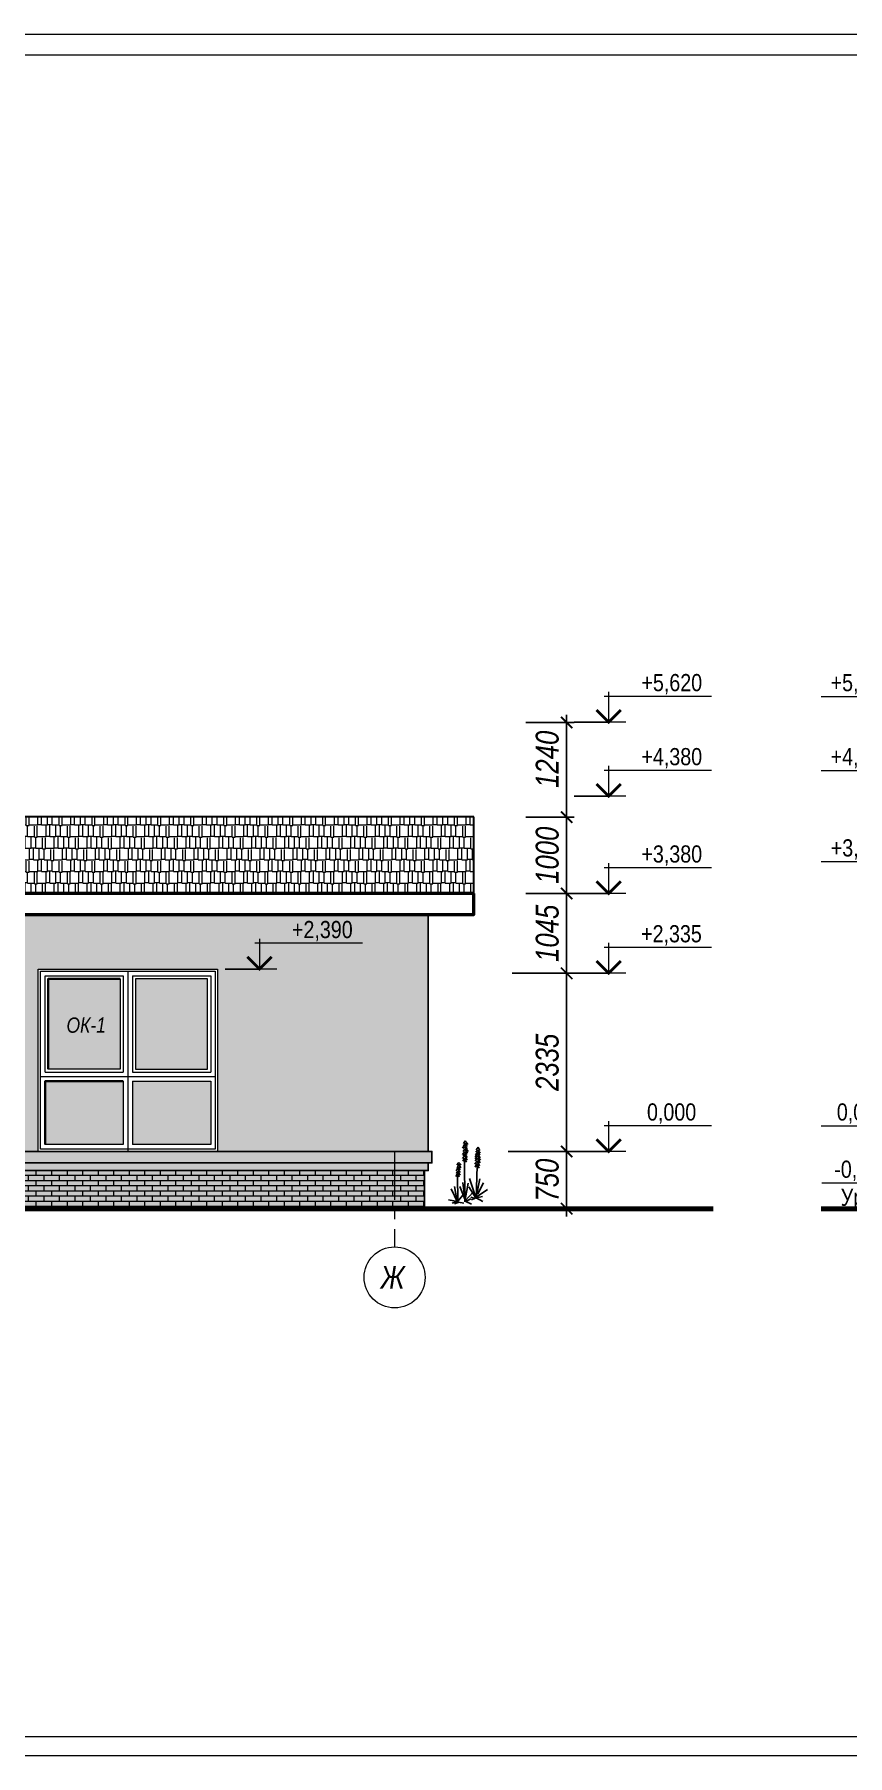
# Model space of a CAD drawing. Header units: millimetres. Extents: x 1582001 to 3303937, y 226471 to 491235.
# Drawn here: x 1739094 to 1749751, y 416212 to 438760 of the extents above; entities that cross this region are included whole.
import ezdxf
from ezdxf.enums import TextEntityAlignment as Align

# ---------------------------------------------------------------- set-up
doc = ezdxf.new("R2010")
doc.units = ezdxf.units.MM
doc.linetypes.add('CENTER', pattern=[50.8, 31.75, -6.35, 6.35, -6.35])
doc.layers.get('Defpoints').update_dxf_attribs({"color": 255, "lineweight": 30})
for name, color, linetype, lineweight in [('Интерьер - Лестница_Ном_пера__1', 7, 'Continuous', 13), ('Интерьер- Перегородка_Ном_пера__1', 7, 'Continuous', 13), ('Конструктивный - Несущий_Ном_пера__1', 7, 'Continuous', 13), ('Кровля', 232, 'Continuous', 25), ('Маркировка', 253, 'Continuous', 18), ('Оси', 251, 'CENTER', 9), ('Отметки', 123, 'Continuous', 18), ('Размеры', 7, 'Continuous', 18), ('Штриховки', 251, 'Continuous', 20)]:
    doc.layers.add(name, color=color, linetype=linetype, lineweight=lineweight)
doc.styles.add('-АР-', font='ARIALN.TTF', dxfattribs={"width": 0.98, "height": 300})
doc.styles.add('GOST 2.304', font='ARIALNI.TTF', dxfattribs={"width": 0.98, "height": 300})
doc.styles.add('style', font='ARIALNI.TTF', dxfattribs={"width": 0.98, "height": 300})
doc.styles.add('стиль1', font='ARIALNI.TTF', dxfattribs={"width": 0.98, "height": 300})
doc.dimstyles.new('М100', dxfattribs={"dimtxt": 600, "dimasz": 150, "dimexe": 100, "dimexo": 200, "dimgap": 100, "dimtad": 1, "dimdec": 0, "dimtxsty": 'style', "dimblk": 'ARCHTICK', "dimcen": 150, "dimdle": 100, "dimclrt": 256, "dimadec": 0, "dimazin": 0, "dimtfac": 1, "dimtdec": 0, "dimtmove": 1, "dimatfit": 3, "dimldrblk": 'NONE', "dimfxl": 0, "dimarcsym": 0})

# ---------------------------------------------------------------- blocks, each defined once
blk = doc.blocks.new('_ArchTick')
at = {"color": 0, "linetype": 'ByBlock', "const_width": 0.15}
blk.add_lwpolyline([(-0.5, -0.5), (0.5, 0.5)], dxfattribs=at)
blk = doc.blocks.new('*D2154')
at = {"layer": 'Defpoints', "color": 0, "lineweight": -3, "transparency": 16777216}
for p in [(1745154, 426461), (1746069, 426461), (1745104, 424126)]:
    blk.add_point(p, dxfattribs=at)
at = {"layer": 'Размеры', "color": 0, "lineweight": -2, "transparency": 16777216}
for p, q in [((1745354, 426461), (1746169, 426461)), ((1746069, 424026), (1746069, 426561)), ((1745304, 424126), (1746169, 424126))]:
    blk.add_line(p, q, dxfattribs=at)
at = {"layer": 'Размеры', "color": 0, "lineweight": -2, "transparency": 16777216, "xscale": 150, "yscale": 150, "zscale": 150}
for p, rotation in [((1746069, 426461), 90), ((1746069, 424126), 270)]:
    blk.add_blockref('_ArchTick', p, dxfattribs=dict(at, rotation=rotation))
at = {"layer": 'Размеры', "transparency": 16777216, "insert": (1745816, 425294), "char_height": 300, "attachment_point": 5, "rotation": 90, "style": 'style'}
blk.add_mtext('2335', dxfattribs=at)
blk = doc.blocks.new('_None')
blk = doc.blocks.new('*D2155')
at = {"layer": 'Defpoints', "color": 0, "lineweight": -3, "transparency": 16777216}
for p in [(1745104, 424126), (1745104, 423376), (1746069, 423376)]:
    blk.add_point(p, dxfattribs=at)
at = {"layer": 'Размеры', "color": 0, "lineweight": -2, "transparency": 16777216}
for p, q in [((1746069, 424226), (1746069, 423276)), ((1745304, 424126), (1746169, 424126)), ((1745304, 423376), (1746169, 423376))]:
    blk.add_line(p, q, dxfattribs=at)
at = {"layer": 'Размеры', "color": 0, "lineweight": -2, "transparency": 16777216, "xscale": 150, "yscale": 150, "zscale": 150}
for p, rotation in [((1746069, 424126), 90), ((1746069, 423376), 270)]:
    blk.add_blockref('_ArchTick', p, dxfattribs=dict(at, rotation=rotation))
at = {"layer": 'Размеры', "transparency": 16777216, "insert": (1745816, 423751), "char_height": 300, "attachment_point": 5, "rotation": 90, "style": 'style'}
blk.add_mtext('750', dxfattribs=at)
blk = doc.blocks.new('*U5')
at = {"color": 0, "linetype": 'Continuous', "lineweight": -2}
for p, q in [((24, 4.5), (5.2, 4.5)), ((6, 5.3), (6, 0)), ((9, 0), (0, 0)), ((0, 0), (6, 0))]:
    blk.add_line(p, q, dxfattribs=at)
at = {"color": 0, "linetype": 'Continuous', "lineweight": -2, "const_width": 0.5}
blk.add_lwpolyline([(3.88, 2.12), (6, 0), (8.12, 2.12)], dxfattribs=at)
at = {"color": 0, "linetype": 'Continuous', "lineweight": -2, "style": '-АР-', "flags": 8}
blk.add_attdef('OTMETKA', text='', height=3, dxfattribs=at).set_placement((17.03, 4.5), align=Align.BOTTOM_CENTER)
blk.add_attdef('FLOOR', text='', height=3, dxfattribs=at).set_placement((17, 3.5), align=Align.TOP_CENTER)
blk = doc.blocks.new('*U29')
at = {"color": 0, "linetype": 'Continuous', "lineweight": -2}
for p, q in [((24, 4.5), (5.2, 4.5)), ((6, 5.3), (6, 0)), ((9, 0), (0, 0)), ((0, 0), (6, 0))]:
    blk.add_line(p, q, dxfattribs=at)
at = {"color": 0, "linetype": 'Continuous', "lineweight": -2, "const_width": 0.5}
blk.add_lwpolyline([(3.88, 2.12), (6, 0), (8.12, 2.12)], dxfattribs=at)
at = {"color": 0, "linetype": 'Continuous', "lineweight": -2, "style": '-АР-', "flags": 8}
blk.add_attdef('OTMETKA', text='', height=3, dxfattribs=at).set_placement((17.03, 4.5), align=Align.BOTTOM_CENTER)
blk.add_attdef('FLOOR', text='', height=3, dxfattribs=at).set_placement((17, 3.5), align=Align.TOP_CENTER)
blk = doc.blocks.new('*D2160')
at = {"layer": 'Defpoints', "color": 0, "lineweight": -3, "transparency": 16777216}
for p in [(1745335, 427506), (1746069, 427506), (1745335, 426461)]:
    blk.add_point(p, dxfattribs=at)
at = {"layer": 'Размеры', "color": 0, "lineweight": -2, "transparency": 16777216}
for p, q in [((1746069, 426361), (1746069, 427606)), ((1745535, 427506), (1746169, 427506)), ((1745535, 426461), (1746169, 426461))]:
    blk.add_line(p, q, dxfattribs=at)
at = {"layer": 'Размеры', "color": 0, "lineweight": -2, "transparency": 16777216, "xscale": 150, "yscale": 150, "zscale": 150}
for p, rotation in [((1746069, 427506), 90), ((1746069, 426461), 270)]:
    blk.add_blockref('_ArchTick', p, dxfattribs=dict(at, rotation=rotation))
at = {"layer": 'Размеры', "transparency": 16777216, "insert": (1745816, 426984), "char_height": 300, "attachment_point": 5, "rotation": 90, "style": 'style'}
blk.add_mtext('1045', dxfattribs=at)
blk = doc.blocks.new('*D2161')
at = {"layer": 'Defpoints', "color": 0, "lineweight": -3, "transparency": 16777216}
for p in [(1745335, 428506), (1746069, 428506), (1745335, 427506)]:
    blk.add_point(p, dxfattribs=at)
at = {"layer": 'Размеры', "color": 0, "lineweight": -2, "transparency": 16777216}
for p, q in [((1745535, 428506), (1746169, 428506)), ((1746069, 427406), (1746069, 428606)), ((1745535, 427506), (1746169, 427506))]:
    blk.add_line(p, q, dxfattribs=at)
at = {"layer": 'Размеры', "color": 0, "lineweight": -2, "transparency": 16777216, "xscale": 150, "yscale": 150, "zscale": 150}
for p, rotation in [((1746069, 428506), 90), ((1746069, 427506), 270)]:
    blk.add_blockref('_ArchTick', p, dxfattribs=dict(at, rotation=rotation))
at = {"layer": 'Размеры', "transparency": 16777216, "insert": (1745816, 428007), "char_height": 300, "attachment_point": 5, "rotation": 90, "style": 'style'}
blk.add_mtext('1000', dxfattribs=at)
blk = doc.blocks.new('*D2162')
at = {"layer": 'Defpoints', "color": 0, "lineweight": -3, "transparency": 16777216}
for p in [(1745335, 429746), (1746069, 429746), (1745335, 428506)]:
    blk.add_point(p, dxfattribs=at)
at = {"layer": 'Размеры', "color": 0, "lineweight": -2, "transparency": 16777216}
for p, q in [((1746069, 428406), (1746069, 429846)), ((1745535, 429746), (1746169, 429746)), ((1745535, 428506), (1746169, 428506))]:
    blk.add_line(p, q, dxfattribs=at)
at = {"layer": 'Размеры', "color": 0, "lineweight": -2, "transparency": 16777216, "xscale": 150, "yscale": 150, "zscale": 150}
for p, rotation in [((1746069, 429746), 90), ((1746069, 428506), 270)]:
    blk.add_blockref('_ArchTick', p, dxfattribs=dict(at, rotation=rotation))
at = {"layer": 'Размеры', "transparency": 16777216, "insert": (1745816, 429264), "char_height": 300, "attachment_point": 5, "rotation": 90, "style": 'style'}
blk.add_mtext('1240', dxfattribs=at)
blk = doc.blocks.new('z_04')
at = {"color": 191, "linetype": 'Continuous'}
for p, q in [((3, 415), (38, 464)), ((38, 464), (60, 428)), ((-162, 210), (-120, 267)), ((-159, 177), (-119, 236)), ((-157, 302), (-126, 347)), ((-157, 240), (-125, 295)), ((-156, 278), (-126, 320)), ((-155, 340), (-131, 380)), ((-131, 380), (-108, 346)), ((-126, 347), (-103, 316)), ((-126, 320), (-97, 283)), ((-125, 295), (-95, 253)), ((-120, 267), (-93, 229)), ((-119, 236), (-92, 201)), ((0, 326), (42, 384)), ((6, 302), (41, 358)), ((7, 363), (47, 406)), ((13, 392), (39, 436)), ((13, 247), (43, 298)), ((14, 213), (42, 273)), ((15, 284), (42, 323)), ((20, 185), (48, 238)), ((39, 436), (62, 395)), ((41, 358), (64, 326)), ((42, 384), (63, 365)), ((42, 323), (73, 287)), ((42, 273), (74, 234)), ((43, 298), (66, 270)), ((47, 406), (71, 368)), ((48, 238), (70, 198)), ((-151, 135), (-120, 204)), ((-144, 108), (-116, 167)), ((-120, 204), (-88, 160)), ((-116, 167), (-91, 120)), ((89, 150), (119, 181)), ((95, 112), (119, 157)), ((102, 83), (128, 124)), ((103, 17), (139, 69)), ((105, 50), (133, 101)), ((116, -7), (140, 40)), ((119, 181), (148, 151)), ((119, 157), (138, 122)), ((128, 124), (149, 102)), ((133, 101), (154, 72)), ((139, 69), (153, 38)), ((140, 40), (159, -2))]:
    blk.add_line(p, q, dxfattribs=at)
at = {"color": 3, "linetype": 'Continuous'}
for p, q in [((-104, -295), (-118, 139)), ((44, -336), (47, 218)), ((136, -345), (140, 27)), ((-92, -282), (-253, -173)), ((-129, -228), (-202, -86)), ((-105, -277), (-153, -35)), ((-107, -290), (-19, -27)), ((-107, -289), (-10, -139)), ((39, -323), (-67, -208)), ((38, -303), (-1, -91)), ((32, -322), (109, -134)), ((44, -295), (67, -80)), ((138, -339), (223, -165)), ((143, -329), (178, -134)), ((-104, -283), (-195, -331)), ((-109, -283), (-190, -265)), ((-91, -289), (-38, -272)), ((-86, -292), (-43, -307)), ((30, -328), (-44, -363)), ((31, -328), (-36, -295)), ((125, -340), (56, -353)), ((128, -322), (70, -249)), ((131, -342), (177, -362)), ((137, -331), (256, -307)), ((137, -331), (207, -351))]:
    blk.add_line(p, q, dxfattribs=at)
blk = doc.blocks.new('OTMETKA')
at = {"color": 0, "linetype": 'Continuous', "lineweight": -2}
for p, q in [((24, 4.5), (5.2, 4.5)), ((6, 5.3), (6, 0)), ((9, 0), (0, 0)), ((0, 0), (6, 0))]:
    blk.add_line(p, q, dxfattribs=at)
at = {"color": 0, "linetype": 'Continuous', "lineweight": -2, "const_width": 0.5}
blk.add_lwpolyline([(3.88, 2.12), (6, 0), (8.12, 2.12)], dxfattribs=at)
at = {"color": 0, "linetype": 'Continuous', "lineweight": -2, "style": '-АР-', "flags": 8}
blk.add_attdef('OTMETKA', text='', height=3, dxfattribs=at).set_placement((17, 4.5), align=Align.BOTTOM_CENTER)
blk.add_attdef('FLOOR', text='', height=3, dxfattribs=at).set_placement((17, 3.5), align=Align.TOP_CENTER)

msp = doc.modelspace()

# ---------------------------------------------------------------- hatches: boundary and pattern name
at = {"lineweight": -3, "ltscale": 100, "true_color": 0xffe3c7}
h = msp.add_hatch(color=254, dxfattribs=at)
h.paths.add_polyline_path([(1728244.5, 426516.3), (1730594.5, 426516.3), (1730594.5, 424126.3), (1732724.5, 424126.3), (1732724.5, 427231.6), (1725474.5, 427231.6), (1725474.5, 424126.3), (1728244.5, 424126.3)])
h.paths.add_polyline_path([(1738144.5, 428749.2), (1735434.5, 429475.4), (1732724.5, 428749.2), (1732724.5, 424126.3), (1734334.5, 424126.3), (1734334.5, 426516.3), (1736534.5, 426516.3), (1736534.5, 424126.3), (1738144.5, 424126.3)])
h.paths.add_polyline_path([(1734334.5, 428051), (1736534.5, 428051), (1736534.5, 426901.3), (1734334.5, 426901.3)], flags=16)
h.paths.add_polyline_path([(1734364.5, 428021), (1736504.5, 428021), (1736504.5, 426931.3), (1734364.5, 426931.3)], flags=0)
h.paths.add_polyline_path([(1734424.5, 427961), (1735374.5, 427961), (1735374.5, 426991.3), (1734424.5, 426991.3)], flags=0)
h.paths.add_polyline_path([(1735494.5, 427961), (1736444.5, 427961), (1736444.5, 426991.3), (1735494.5, 426991.3)], flags=0)
h.paths.add_polyline_path([(1744254.5, 427231.6), (1738144.5, 427231.6), (1738144.5, 424126.3), (1739144.5, 424126.3), (1739144.5, 426516.3), (1741494.5, 426516.3), (1741494.5, 424126.3), (1744254.5, 424126.3)])
h.paths.add_polyline_path([(1737107.6, 428342.5), (1738038.4, 428342.5), (1738038.4, 428748.2), (1737107.6, 428748.2)], flags=24)
h.paths.add_polyline_path([(1734654.6, 427366.9), (1735278.6, 427366.9), (1735278.6, 427677.1), (1734654.6, 427677.1)], flags=8)
h.paths.add_polyline_path([(1742402.1, 426807.8), (1743332.9, 426807.8), (1743332.9, 427213.5), (1742402.1, 427213.5)], flags=24)
at = {"lineweight": 18, "ltscale": 100, "true_color": 0x4c2f26}
h = msp.add_hatch(dxfattribs=at)
h.set_pattern_fill('AR-RSHKE', color=29, scale=0.5, style=0)
h.set_pattern_definition([(0, (135160.27, 159418.19), (323.85, 152.4), [76.2, -63.5, 88.9, -38.1, 114.3, -50.8]), (0, (135236.47, 159424.54), (323.85, 152.4), [63.5, -241.3, 50.8, -76.2]), (0, (135388.87, 159408.67), (323.85, 152.4), [38.1, -393.7]), (90, (135160.27, 159418.19), (-107.95, 152.4), [146.05, -463.55]), (90, (135236.47, 159418.19), (-107.95, 152.4), [142.875, -466.725]), (90, (135299.97, 159418.19), (-107.95, 152.4), [133.35, -476.25]), (90, (135388.87, 159408.67), (-107.95, 152.4), [146.05, -463.55]), (90, (135426.97, 159408.67), (-107.95, 152.4), [146.05, -463.55]), (90, (135541.27, 159418.19), (-107.95, 152.4), [139.7, -469.9])])
h.paths.add_polyline_path([(1744854.5, 428508.1), (1738144.5, 428508.1), (1738144.5, 427506), (1744854.5, 427506)])
at = {"lineweight": -3, "ltscale": 100, "true_color": 0xffe3c7}
h = msp.add_hatch(color=254, dxfattribs=at)
h.set_gradient(color1=(200, 254, 251), color2=(240, 255, 254), one_color=1, tint=0.97, name='CYLINDER')
h.paths.add_polyline_path([(1740219.5, 426386.3), (1739274.5, 426386.3), (1739274.5, 425206.3), (1740219.5, 425206.3)])
h.paths.add_polyline_path([(1741364.5, 426386.3), (1740419.5, 426386.3), (1740419.5, 425206.3), (1741364.5, 425206.3)])
h.paths.add_polyline_path([(1741404.5, 425046.3), (1740379.5, 425046.3), (1740379.5, 424216.3), (1741404.5, 424216.3)])
h.paths.add_polyline_path([(1740259.5, 425046.3), (1739234.5, 425046.3), (1739234.5, 424216.3), (1740259.5, 424216.3)])
h.paths.add_polyline_path([(1739462.9, 425626.6), (1740083.3, 425626.6), (1740083.3, 425936.9), (1739462.9, 425936.9)], flags=24)
at = {"lineweight": -3, "ltscale": 100, "true_color": 0xb83205}
h = msp.add_hatch(color=22, dxfattribs=at)
h.paths.add_polyline_path([(1725914.5, 423876.3), (1725524.5, 423876.3), (1725524.5, 423376.3), (1725914.5, 423376.3)])
h.paths.add_polyline_path([(1732774.5, 423876.3), (1725914.5, 423876.3), (1725914.5, 423376.3), (1732774.5, 423376.3)])
h.paths.add_polyline_path([(1738094.5, 423876.3), (1732774.5, 423876.3), (1732774.5, 423376.3), (1738094.5, 423376.3)])
h.paths.add_polyline_path([(1744204.5, 423876.3), (1738094.5, 423876.3), (1738094.5, 423376.3), (1744204.5, 423376.3)])
h.paths.add_polyline_path([(1744254.5, 423976.3), (1738144.5, 423976.3), (1738144.5, 423876.3), (1744204.5, 423876.3), (1744254.5, 423876.3)])
h.paths.add_polyline_path([(1744304.5, 424126.3), (1738194.5, 424126.3), (1738194.5, 423976.3), (1744254.5, 423976.3), (1744304.5, 423976.3)])
h.paths.add_polyline_path([(1738194.5, 424126.3), (1738144.5, 424126.3), (1732724.5, 424126.3), (1732674.5, 424126.3), (1732674.5, 423976.3), (1738194.5, 423976.3)])
h.paths.add_polyline_path([(1738144.5, 423976.3), (1732724.5, 423976.3), (1732724.5, 423876.3), (1732774.5, 423876.3), (1738094.5, 423876.3), (1738144.5, 423876.3)])
h.paths.add_polyline_path([(1732724.5, 423976.3), (1732674.5, 423976.3), (1725914.5, 423976.3), (1725914.5, 423876.3), (1732724.5, 423876.3)])
h.paths.add_polyline_path([(1732674.5, 424126.3), (1725914.5, 424126.3), (1725914.5, 423976.3), (1732674.5, 423976.3)])
h.paths.add_polyline_path([(1725914.5, 424126.3), (1725474.5, 424126.3), (1725424.5, 424126.3), (1725424.5, 423976.3), (1725914.5, 423976.3)])
h.paths.add_polyline_path([(1725914.5, 423976.3), (1725474.5, 423976.3), (1725474.5, 423876.3), (1725914.5, 423876.3)])
at = {"layer": 'Конструктивный - Несущий_Ном_пера__1', "linetype": 'Continuous', "lineweight": 18, "true_color": 0x4c2f26}
h = msp.add_hatch(dxfattribs=at)
h.set_pattern_fill('AR-BRSTD', color=29, style=0)
h.set_pattern_definition([(0, (135160.27, 159418.19), (0, 67.7418), []), (90, (135160.27, 159418.19), (-101.6, 67.7418), [67.7418, -67.7418])])
h.paths.add_polyline_path([(1738094.5, 423876.3), (1744204.5, 423876.3), (1744204.5, 423376.3), (1738094.5, 423376.3)])

# ---------------------------------------------------------------- linework, layer by layer
for points in [[(1738144.5, 427231.6), (1744254.5, 427231.6), (1744254.5, 424126.3), (1738144.5, 424126.3)], [(1744204.5, 423876.3), (1738094.5, 423876.3), (1738094.5, 423376.3), (1744204.5, 423376.3)]]:
    msp.add_lwpolyline(points, close=True)
at = {"color": 0, "lineweight": 35, "ltscale": 100}
for points in [[(1740219.5, 426386.3), (1739274.5, 426386.3), (1739274.5, 425206.3)], [(1740259.5, 425046.3), (1739234.5, 425046.3), (1739234.5, 424216.3)]]:
    msp.add_lwpolyline(points, dxfattribs=at)
at = {"ltscale": 20}
for points in [[(1738144.5, 423976.3), (1744254.5, 423976.3), (1744254.5, 423876.3), (1738144.5, 423876.3)], [(1738194.5, 424126.3), (1744304.5, 424126.3), (1744304.5, 423976.3), (1738194.5, 423976.3)]]:
    msp.add_lwpolyline(points, close=True, dxfattribs=at)
at = {"layer": 'Интерьер - Лестница_Ном_пера__1', "linetype": 'Continuous', "lineweight": 80}
for p, q in [((1721854.5, 423376.3), (1747989.5, 423376.3)), ((1749404, 423376.3), (1772524, 423376.3))]:
    msp.add_line(p, q, dxfattribs=at)
at = {"layer": 'Интерьер- Перегородка_Ном_пера__1', "linetype": 'ByBlock'}
for p, q in [((1740259.5, 426426.3), (1740259.5, 425166.3)), ((1740319.5, 426486.3), (1740319.5, 424126.3)), ((1740379.5, 426426.3), (1740379.5, 425166.3)), ((1739174.5, 425106.3), (1741464.5, 425106.3)), ((1739234.5, 425166.3), (1740259.5, 425166.3)), ((1739234.5, 425046.3), (1740259.5, 425046.3)), ((1740259.5, 425046.3), (1740259.5, 424216.3)), ((1740379.5, 425166.3), (1741404.5, 425166.3)), ((1740379.5, 425046.3), (1741404.5, 425046.3)), ((1740379.5, 425046.3), (1740379.5, 424216.3))]:
    msp.add_line(p, q, dxfattribs=at)
for points in [[(1739174.5, 426486.3), (1741464.5, 426486.3), (1741464.5, 424156.3), (1739174.5, 424156.3)], [(1739274.5, 426386.3), (1740219.5, 426386.3), (1740219.5, 425206.3), (1739274.5, 425206.3)], [(1741364.5, 426386.3), (1740419.5, 426386.3), (1740419.5, 425206.3), (1741364.5, 425206.3)]]:
    msp.add_lwpolyline(points, close=True, dxfattribs=at)
for points in [[(1739234.5, 425166.3), (1739234.5, 426426.3), (1740259.5, 426426.3)], [(1740379.5, 426426.3), (1741404.5, 426426.3), (1741404.5, 425166.3)], [(1740259.5, 424216.3), (1739234.5, 424216.3), (1739234.5, 425046.3)], [(1741404.5, 425046.3), (1741404.5, 424216.3), (1740379.5, 424216.3)]]:
    msp.add_lwpolyline(points, dxfattribs=at)
at = {"layer": 'Кровля', "color": 0, "lineweight": 30}
msp.add_lwpolyline([(1744854.5, 428508.1), (1738144.5, 428508.1), (1738144.5, 428508.1), (1738144.5, 428508.1), (1738144.5, 428508.1), (1738144.5, 427506), (1744854.5, 427506), (1744854.5, 428508.1)], dxfattribs=at)
at = {"layer": 'Кровля', "color": 0, "lineweight": 50}
msp.add_lwpolyline([(1744854.5, 427506), (1738144.5, 427506), (1738144.5, 427231.6), (1744854.5, 427231.6)], close=True, dxfattribs=at)
at = {"layer": 'Оси', "ltscale": 20}
msp.add_line((1743814.5, 424126.3), (1743814.5, 422876.3), dxfattribs=at)
at = {"layer": 'Оси', "color": 0, "linetype": 'ByBlock', "ltscale": 40}
for points in [[(1825275, 438760.2), (1694540.2, 438760.2), (1694540.2, 416212.2), (1825275, 416212.2)], [(1824989.2, 438490.2), (1694783.8, 438490.2), (1694783.8, 416460.5), (1824989.2, 416460.5)]]:
    msp.add_lwpolyline(points, close=True, dxfattribs=at)
at = {"layer": 'Оси', "linetype": 'Continuous', "ltscale": 100}
msp.add_circle((1743814.5, 422476.3), 400, dxfattribs=at)
msp.add_circle((1743814.5, 422476.3), 400, dxfattribs=at)
at = {"layer": 'Штриховки', "linetype": 'ByBlock', "ltscale": 500}
msp.add_lwpolyline([(1739144.5, 426516.3), (1741494.5, 426516.3), (1741494.5, 424126.3), (1739144.5, 424126.3)], close=True, dxfattribs=at)

# ---------------------------------------------------------------- block references
at = {"xscale": -1}
msp.add_blockref('z_04', (1744777.3, 423801), dxfattribs=at)
at = {"layer": 'Отметки', "color": 0, "ltscale": 100, "xscale": 75, "yscale": 75, "zscale": 75}
for p, values in [((1746169.4, 429751.3), {'OTMETKA': '+5,620'}), ((1746169.4, 428781.3), {'OTMETKA': '+4,380'}), ((1746169.4, 427506), {'OTMETKA': '+3,380'})]:
    msp.add_blockref('*U5', p, dxfattribs=at).add_auto_attribs(values)
at = {"layer": 'Отметки', "color": 0, "ltscale": 100}
ref = msp.add_blockref('*U5', (1751204.4, 429751.3), dxfattribs=dict(at, xscale=-75, yscale=75, zscale=75))
ref.add_attrib('OTMETKA', '+5,620', dxfattribs={"layer": '0', "color": 0, "linetype": 'Continuous', "lineweight": -2, "height": 225, "style": '-АР-', "flags": 8}).set_placement((1749926, 430088.8), align=Align.BOTTOM_CENTER)
ref = msp.add_blockref('*U5', (1751204.4, 428781.3), dxfattribs=dict(at, xscale=-75, yscale=75, zscale=75))
ref.add_attrib('OTMETKA', '+4,655', dxfattribs={"layer": '0', "color": 0, "linetype": 'Continuous', "lineweight": -2, "height": 225, "style": '-АР-', "flags": 8}).set_placement((1749926, 429118.8), align=Align.BOTTOM_CENTER)
ref = msp.add_blockref('*U5', (1751204.4, 427586.3), dxfattribs=dict(at, xscale=-75, yscale=75, zscale=75))
ref.add_attrib('OTMETKA', '+3,460', dxfattribs={"layer": '0', "color": 0, "linetype": 'Continuous', "lineweight": -2, "height": 225, "style": '-АР-', "flags": 8}).set_placement((1749928, 427923.8), align=Align.BOTTOM_CENTER)
ref = msp.add_blockref('*U29', (1741594.5, 426516.3), dxfattribs=dict(at, xscale=75, yscale=75, zscale=75))
ref.add_attrib('OTMETKA', '+2,390', dxfattribs={"layer": '0', "color": 0, "linetype": 'Continuous', "lineweight": -2, "height": 225, "style": '-АР-', "flags": 8}).set_placement((1742867.5, 426853.8), align=Align.BOTTOM_CENTER)
ref = msp.add_blockref('*U29', (1746169.4, 426461.3), dxfattribs=dict(at, xscale=75, yscale=75, zscale=75))
ref.add_attrib('OTMETKA', '+2,335', dxfattribs={"layer": '0', "color": 0, "linetype": 'Continuous', "lineweight": -2, "height": 225, "style": '-АР-', "flags": 8}).set_placement((1747442.4, 426798.8), align=Align.BOTTOM_CENTER)
ref = msp.add_blockref('*U5', (1746169.4, 424126.3), dxfattribs=dict(at, xscale=75, yscale=75, zscale=75))
ref.add_attrib('OTMETKA', '0,000', dxfattribs={"layer": '0', "color": 0, "linetype": 'Continuous', "lineweight": -2, "height": 225, "style": '-АР-', "flags": 8}).set_placement((1747444.3, 424463.8), align=Align.BOTTOM_CENTER)
ref = msp.add_blockref('*U5', (1751204.4, 424126.3), dxfattribs=dict(at, xscale=-75, yscale=75, zscale=75))
ref.add_attrib('OTMETKA', '0,000', dxfattribs={"layer": '0', "color": 0, "linetype": 'Continuous', "lineweight": -2, "height": 225, "style": '-АР-', "flags": 8}).set_placement((1749932, 424463.8), align=Align.BOTTOM_CENTER)
ref = msp.add_blockref('OTMETKA', (1751211.9, 423376.3), dxfattribs=dict(at, xscale=-75, yscale=75, zscale=75))
ref.add_attrib('OTMETKA', '-0,750', dxfattribs={"layer": '0', "color": 0, "linetype": 'Continuous', "lineweight": -2, "height": 225, "style": '-АР-', "flags": 8}).set_placement((1749941.5, 423713.8), align=Align.BOTTOM_CENTER)
ref.add_attrib('FLOOR', 'Ур.3.', dxfattribs={"layer": '0', "color": 0, "linetype": 'Continuous', "lineweight": -2, "height": 225, "style": '-АР-', "flags": 8}).set_placement((1749957.7, 423638.8), align=Align.TOP_CENTER)

# ---------------------------------------------------------------- texts
at = {"layer": 'Маркировка', "color": 1, "style": 'стиль1'}
msp.add_text('ОК-1', height=200, dxfattribs=at).set_placement((1739773.1, 425781.8), align=Align.MIDDLE_CENTER)
at = {"layer": 'Оси', "linetype": 'Continuous', "ltscale": 100, "style": 'GOST 2.304'}
msp.add_text('Ж', height=297.2, dxfattribs=at).set_placement((1743788.1, 422476.3), align=Align.MIDDLE_CENTER)

# ---------------------------------------------------------------- dimensions: what is measured, and where the dimension line sits
at = {"layer": 'Размеры'}
for base, p1, p2, override, picture, middle in [((1746069.4, 429746.1), (1745334.9, 428506.1), (1745334.9, 429746.1), {"dimtxt": 250, "dimlfac": 1, "dimtxsty": 'style', "dimblk1": 'ArchTick', "dimblk2": 'ArchTick', "dimsah": 1, "dimtolj": 0}, '*D2162', (1746069.4, 429264.3)), ((1746069.4, 428506), (1745334.9, 427506), (1745334.9, 428506), {"dimtxt": 250}, '*D2161', (1746069.4, 428007)), ((1746069.4, 427506.3), (1745334.9, 426461.3), (1745334.9, 427506.3), {"dimtxt": 250, "dimlfac": 1, "dimtxsty": 'style', "dimblk1": 'ArchTick', "dimblk2": 'ArchTick', "dimsah": 1, "dimtolj": 0}, '*D2160', (1746069.4, 426983.8)), ((1746069.4, 423376.3), (1745104.5, 424126.3), (1745104.5, 423376.3), {"dimtxt": 200}, '*D2155', (1746069.4, 423751.3))]:
    dim = msp.add_linear_dim(base=base, p1=p1, p2=p2, angle=90, dimstyle='М100', override=override, dxfattribs=at)
    dim.commit()
    dim.dimension.update_dxf_attribs({"geometry": picture, "text_midpoint": middle, "dimtype": 160})
dim = msp.add_linear_dim(base=(1746069.4, 426461.3), p1=(1745104.5, 424126.3), p2=(1745154.5, 426461.3), angle=90, dimstyle='М100', override={"dimtxt": 200}, dxfattribs=at)
dim.commit()
dim.dimension.update_dxf_attribs({"geometry": '*D2154', "text_midpoint": (1745816.2, 425293.8)})

doc.saveas('drawing.dxf')
